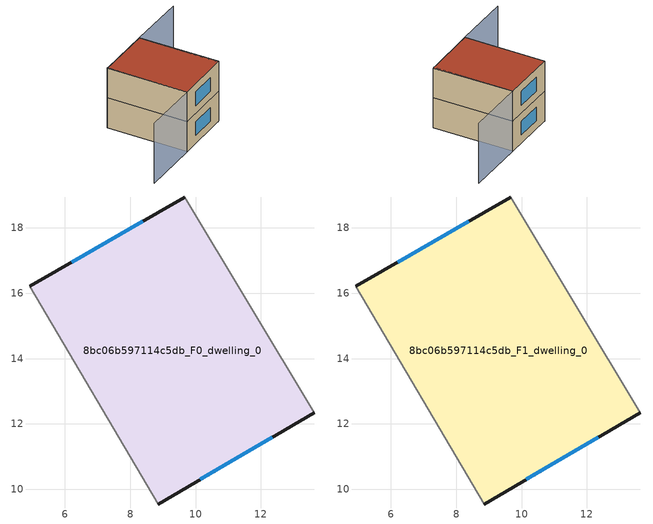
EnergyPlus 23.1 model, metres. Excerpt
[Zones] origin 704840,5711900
8bc06b597114c5db_F0_dwelling_0
 floor ground (EU_floor_Construction): 9.67,18.95 13.63,12.35 8.86,9.55 4.92,16.21 z0
 wall outside (EU_wall_Construction): 9.67,18.95 4.92,16.21 / 8.86,9.55 13.63,12.35 z0:3
 wall adiabatic (EU_wall_Construction): 13.63,12.35 9.67,18.95 / 4.92,16.21 8.86,9.55 z0:3
 window (EU_Window_Construction): 8.39,18.21 6.2,16.95 / 10.15,10.3 12.34,11.59 z0.81:2.19
8bc06b597114c5db_F1_dwelling_0
 floor to 8bc06b597114c5db_F0_dwelling_0 (EU_floor_Construction): 9.67,18.95 13.63,12.35 8.86,9.55 4.92,16.21 z3
 wall outside (EU_wall_Construction): 9.67,18.95 4.92,16.21 / 8.86,9.55 13.63,12.35 z3:6
 wall adiabatic (EU_wall_Construction): 13.63,12.35 9.67,18.95 / 4.92,16.21 8.86,9.55 z3:6
 window (EU_Window_Construction): 8.39,18.21 6.2,16.95 / 10.15,10.3 12.34,11.59 z3.81:5.19
 roof outside (EU_roof_Construction): 13.63,12.35 9.67,18.95 4.92,16.21 8.86,9.55 z6
shading: 4.93,16.26 8.86,9.55 / 8.86,9.55 3.97,6.69 / 13.52,12.28 9.67,18.94 / 9.67,18.94 14.68,21.84 z0:6
[Building]
EU S2 Campaign: North Axis=0; Terrain=City; Solar Distribution=FullExterior
[Site:Location]
London: Latitude=51.5; Longitude=-0.5; Time Zone=0; Elevation=25
[SizingPeriod:WeatherFileDays]
AnnualSizingPeriod: Begin Month=1; Begin Day of Month=1; End Month=12; End Day of Month=31; Day of Week for Start Day=Monday; Use Weather File Daylight Saving Period=No; Use Weather File Rain and Snow Indicators=No
[MATERIAL]
EU_InternalMass_Material: Roughness=MediumRough; Thickness=0.1; Conductivity=1; Density=1800; Specific Heat=900; Thermal Absorptance=0.9; Solar Absorptance=0.7; Visible Absorptance=0.7
[MATERIAL:NOMASS] Roughness=MediumRough; Thermal Absorptance=0.9; Solar Absorptance=0.7; Visible Absorptance=0.7
Name | Thermal Resistance
EU_wall_NoMass | 0.555556
EU_roof_NoMass | 0.510204
EU_floor_NoMass | 1.68919
[WINDOWMATERIAL:SIMPLEGLAZINGSYSTEM]
EU_Window_SimpleGlazing: UFactor=3.96; Solar Heat Gain Coefficient=0.85; Visible Transmittance=0.85
[CONSTRUCTION]
EU_wall_Construction: EU_wall_NoMass
EU_roof_Construction: EU_roof_NoMass
EU_floor_Construction: EU_floor_NoMass
EU_Window_Construction: EU_Window_SimpleGlazing
EU_InternalMass_Construction: EU_InternalMass_Material
[ZONE] Type=1; Multiplier=1; Ceiling Height=autocalculate; Floor Area=autocalculate; Part of Total Floor Area=Yes
Name | Volume
8bc06b597114c5db_F0_dwelling_0 | 127.449
8bc06b597114c5db_F1_dwelling_0 | 127.451
[INTERNALMASS] Construction=EU_InternalMass_Construction; Surface Area=42.4835
Name | Zone or ZoneList
8bc06b597114c5db_F0_dwelling_0_EU_InternalMass | 8bc06b597114c5db_F0_dwelling_0
8bc06b597114c5db_F1_dwelling_0_EU_InternalMass | 8bc06b597114c5db_F1_dwelling_0
[OTHEREQUIPMENT] Fuel Type=Electricity; Design Level Calculation Method=Watts/Area; Power per Zone Floor Area=1; Fraction Latent=0; Fraction Radiant=0; Fraction Lost=0; Carbon Dioxide Generation Rate=0; EndUse Subcategory=EU_Step8_InternalGains
Name | Zone or ZoneList or Space or SpaceList | Schedule
EU_Step8_InternalGain_8bc06b597114c5db_F0_dwelling_0_f000 | 8bc06b597114c5db_F0_dwelling_0 | EU_Step8_GainSchedule_8bc06b597114c5db_F0_dwelling_0_f000
EU_Step8_InternalGain_8bc06b597114c5db_F1_dwelling_0_f000 | 8bc06b597114c5db_F1_dwelling_0 | EU_Step8_GainSchedule_8bc06b597114c5db_F1_dwelling_0_f000
[ZONEVENTILATION:DESIGNFLOWRATE] Schedule=EU_AlwaysOn; Design Flow Rate Calculation Method=AirChanges/Hour; Air Changes per Hour=0.48; Ventilation Type=Natural; Fan Pressure Rise=0; Fan Total Efficiency=1; Constant Term Coefficient=1; Temperature Term Coefficient=0; Velocity Term Coefficient=0; Velocity Squared Term Coefficient=0; Minimum Indoor Temperature=-100; Maximum Indoor Temperature=100; Delta Temperature=-100; Minimum Outdoor Temperature=-100; Maximum Outdoor Temperature=100; Maximum Wind Speed=40
Name | Zone or ZoneList or Space or SpaceList
EU_ConstantAir_8bc06b597114c5db_F0_dwelling_0 | 8bc06b597114c5db_F0_dwelling_0
EU_ConstantAir_8bc06b597114c5db_F1_dwelling_0 | 8bc06b597114c5db_F1_dwelling_0
[HVACTEMPLATE:THERMOSTAT] Constant Heating Setpoint=20; Constant Cooling Setpoint=50
EU_HeatOnly_8bc06b597114c5db_F0_dwelling_0; EU_HeatOnly_8bc06b597114c5db_F1_dwelling_0
[HVACTEMPLATE:ZONE:IDEALLOADSAIRSYSTEM] System Availability Schedule=EU_AlwaysOn; Maximum Heating Supply Air Temperature=50; Minimum Cooling Supply Air Temperature=13; Maximum Heating Supply Air Humidity Ratio=0.0156; Minimum Cooling Supply Air Humidity Ratio=0.0077; Heating Limit=NoLimit; Cooling Limit=NoLimit; Heating Availability Schedule=EU_AlwaysOn; Cooling Availability Schedule=EU_CoolingOff; Dehumidification Control Type=ConstantSensibleHeatRatio; Cooling Sensible Heat Ratio=0.7; Dehumidification Setpoint=60; Humidification Control Type=None; Humidification Setpoint=30; Outdoor Air Method=None; Outdoor Air Flow Rate per Person=0.00944; Outdoor Air Flow Rate per Zone Floor Area=0; Outdoor Air Flow Rate per Zone=0; Demand Controlled Ventilation Type=None; Outdoor Air Economizer Type=NoEconomizer; Heat Recovery Type=None; Sensible Heat Recovery Effectiveness=0.7; Latent Heat Recovery Effectiveness=0.65
Name | Template Thermostat
8bc06b597114c5db_F0_dwelling_0 | EU_HeatOnly_8bc06b597114c5db_F0_dwelling_0
8bc06b597114c5db_F1_dwelling_0 | EU_HeatOnly_8bc06b597114c5db_F1_dwelling_0
[SIZING:ZONE] Zone Cooling Design Supply Air Temperature Input Method=SupplyAirTemperature; Zone Cooling Design Supply Air Temperature=13; Zone Heating Design Supply Air Temperature Input Method=SupplyAirTemperature; Zone Heating Design Supply Air Temperature=50; Zone Cooling Design Supply Air Humidity Ratio=0.008; Zone Heating Design Supply Air Humidity Ratio=0.008; Cooling Design Air Flow Method=DesignDay; Cooling Design Air Flow Rate=0; Cooling Minimum Air Flow per Zone Floor Area=0.000762; Cooling Minimum Air Flow=0; Cooling Minimum Air Flow Fraction=0.2; Heating Design Air Flow Method=DesignDay; Heating Design Air Flow Rate=0; Heating Maximum Air Flow per Zone Floor Area=0.002032; Heating Maximum Air Flow=0.141576; Heating Maximum Air Flow Fraction=0.3; Account for Dedicated Outdoor Air System=No; Dedicated Outdoor Air System Control Strategy=NeutralSupplyAir; Dedicated Outdoor Air Low Setpoint Temperature for Design=autosize; Dedicated Outdoor Air High Setpoint Temperature for Design=autosize; Zone Load Sizing Method=Sensible Load Only No Latent Load; Zone Latent Cooling Design Supply Air Humidity Ratio Input Method=HumidityRatioDifference; Zone Cooling Design Supply Air Humidity Ratio Difference=0.005; Zone Latent Heating Design Supply Air Humidity Ratio Input Method=HumidityRatioDifference; Zone Humidification Design Supply Air Humidity Ratio Difference=0.005
8bc06b597114c5db_F0_dwelling_0; 8bc06b597114c5db_F1_dwelling_0
[SCHEDULE:CONSTANT]
Name | Hourly Value
EU_AlwaysOn | 1
EU_CoolingOff | 0
[SCHEDULE:FILE] Column Number=1; Rows to Skip at Top=0; Number of Hours of Data=8760; Column Separator=Comma; Interpolate to Timestep=No; Minutes per Item=60; Adjust Schedule for Daylight Savings=Yes
Name | File
EU_Step8_GainSchedule_8bc06b597114c5db_F0_dwelling_0_f000 | ../../schedules/8bc06b597114c5db/8bc06b597114c5db_F0_dwelling_0_f000_gain.csv
EU_Step8_GainSchedule_8bc06b597114c5db_F1_dwelling_0_f000 | ../../schedules/8bc06b597114c5db/8bc06b597114c5db_F1_dwelling_0_f000_gain.csv
